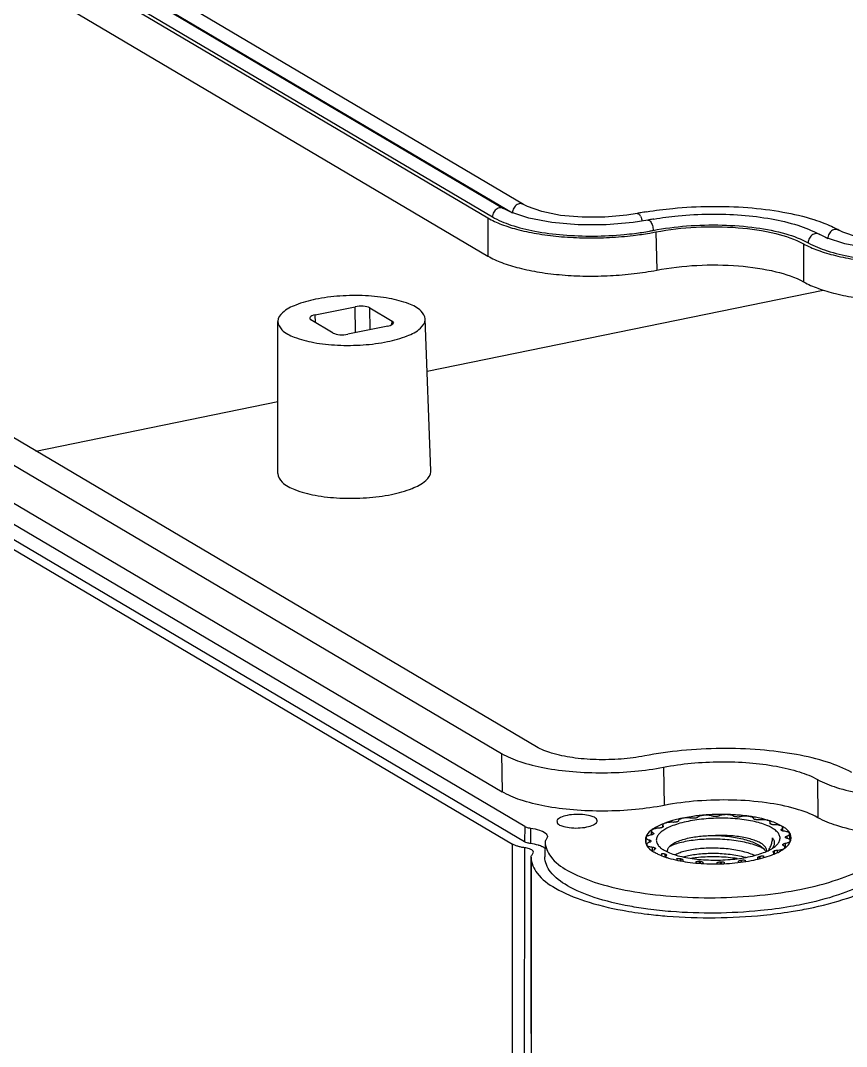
# Model space of a CAD drawing. Header units: millimetres. Extents: x -603 to 1798, y -1840 to -1013.
# Drawn here: x 91.33 to 122.03, y -1274.36 to -1236.24 of the extents above; entities that cross this region are included whole.
import ezdxf

# ---------------------------------------------------------------- set-up
doc = ezdxf.new("R2010")
doc.units = ezdxf.units.MM
doc.header["$MEASUREMENT"] = 0
doc.layers.get('0').update_dxf_attribs({"linetype": 'CONTINUOUS'})

# ---------------------------------------------------------------- blocks, each defined once
blk = doc.blocks.new('*U25')
at = {"color": 7}
for p, q in [((-55.548, -3.4), (-18.351, -25.373)), ((-17.607, -25.222), (-54.806, -3.248)), ((-56.137, -3.748), (-18.94, -25.721)), ((-55.963, -3.712), (-18.765, -25.685)), ((-55.22, -3.56), (-18.023, -25.533)), ((-56.133, -5.164), (-18.936, -27.137)), ((-17.132, -45.374), (-54.329, -23.401)), ((-55.576, -23.674), (-18.423, -45.621)), ((-17.562, -48.333), (-58.416, -24.2)), ((-17.57, -48.902), (-58.424, -24.769)), ((-58.869, -24.861), (-18.017, -48.992)), ((-55.585, -25.083), (-18.408, -47.044)), ((-18.088, -25.506), (-18.35, -25.374)), ((-17.417, -25.731), (-18.088, -25.506)), ((-17.461, -25.299), (-17.607, -25.222)), ((-16.936, -25.485), (-17.461, -25.299)), ((-18.94, -25.721), (-18.936, -27.137)), ((-16.559, -25.897), (-17.417, -25.731)), ((-13.388, -25.556), (-13.767, -25.62)), ((-12.99, -25.804), (-13.536, -25.893)), ((-13.388, -25.556), (-13.388, -25.556)), ((-12.99, -25.804), (-12.99, -25.804)), ((-12.699, -26.244), (-12.661, -27.662)), ((-5.891, -26.173), (-5.892, -26.172)), ((-5.737, -26.25), (-5.891, -26.173)), ((-5.195, -26.434), (-5.737, -26.25)), ((-7.205, -26.683), (-7.2, -28.099)), ((-6.353, -26.461), (-6.625, -26.33)), ((-5.665, -26.682), (-6.353, -26.461)), ((-21.193, -31.414), (-6.477, -28.404)), ((-25.354, -29.324), (-23.869, -29.02)), ((-25.342, -29.609), (-25.354, -29.324)), ((-23.858, -29.985), (-23.869, -29.02)), ((-23.316, -29.875), (-23.325, -29.064)), ((-23.325, -29.064), (-22.498, -29.552)), ((-26.744, -35.223), (-26.743, -29.576)), ((-24.682, -29.999), (-25.509, -29.51)), ((-22.499, -29.681), (-22.498, -29.552)), ((-22.498, -29.552), (-22.447, -29.618)), ((-21.056, -35.119), (-21.264, -29.476)), ((-22.653, -29.739), (-24.138, -30.043)), ((-35.731, -34.387), (-26.744, -32.549)), ((-18.423, -45.621), (-18.408, -47.044)), ((-12.407, -46.131), (-12.38, -47.552)), ((-6.679, -46.589), (-6.669, -48.009)), ((-17.562, -48.333), (-17.57, -48.902)), ((-17.347, -48.398), (-17.345, -48.969)), ((-12.436, -48.36), (-12.444, -48.364)), ((-12.437, -48.359), (-12.438, -48.291)), ((-12.425, -48.321), (-12.418, -48.335)), ((-12.424, -48.349), (-12.425, -48.321)), ((-8.449, -48.218), (-8.438, -48.183)), ((-8.446, -48.207), (-8.445, -48.227)), ((-8.437, -48.237), (-8.438, -48.183)), ((-7.975, -48.502), (-7.977, -48.374)), ((-16.718, -48.722), (-16.78, -48.844)), ((-13.054, -48.97), (-13.058, -48.753)), ((-12.851, -48.648), (-12.854, -48.507)), ((-12.796, -48.627), (-12.798, -48.566)), ((-12.771, -48.595), (-12.777, -48.609)), ((-8.021, -48.429), (-8.02, -48.483)), ((-7.878, -48.73), (-7.878, -48.728)), ((-7.828, -48.689), (-7.826, -48.773)), ((-7.717, -48.819), (-7.721, -48.606)), ((-18.03, -99.06), (-18.017, -48.992)), ((-17.58, -99.193), (-17.567, -49.126)), ((-16.806, -48.897), (-16.817, -49.462)), ((-12.932, -48.925), (-12.933, -48.835)), ((-12.873, -48.881), (-12.873, -48.883)), ((-12.873, -48.881), (-12.873, -48.883)), ((-12.816, -49.226), (-12.819, -49.101)), ((-12.726, -49.178), (-12.727, -49.13)), ((-12.719, -49.138), (-12.718, -49.171)), ((-7.981, -49.016), (-7.975, -49.002)), ((-7.974, -49.03), (-7.975, -49.002)), ((-7.968, -48.994), (-7.967, -49.035)), ((-7.883, -48.959), (-7.881, -49.111)), ((-17.329, -56.028), (-17.327, -49.47)), ((-17.327, -49.47), (-17.329, -55.975)), ((-17.272, -49.36), (-17.239, -49.294)), ((-12.464, -49.407), (-12.465, -49.338)), ((-12.348, -49.455), (-12.35, -49.356)), ((-12.335, -49.362), (-12.333, -49.461)), ((-12.302, -49.393), (-12.313, -49.428)), ((-12.313, -49.47), (-12.313, -49.428)), ((-11.906, -49.574), (-11.907, -49.523)), ((-11.778, -49.601), (-11.779, -49.527)), ((-11.759, -49.532), (-11.758, -49.605)), ((-8.899, -49.541), (-8.9, -49.488)), ((-8.841, -49.525), (-8.842, -49.448)), ((-8.823, -49.443), (-8.822, -49.52)), ((-8.697, -49.431), (-8.696, -49.484)), ((-8.327, -49.29), (-8.333, -49.276)), ((-8.312, -49.358), (-8.313, -49.32)), ((-8.305, -49.355), (-8.307, -49.246)), ((-8.294, -49.239), (-8.292, -49.348)), ((-8.183, -49.215), (-8.182, -49.29)), ((-11.693, -49.568), (-11.692, -49.619)), ((-11.198, -49.682), (-11.199, -49.638)), ((-11.07, -49.692), (-11.071, -49.628)), ((-11.048, -49.63), (-11.047, -49.694)), ((-10.951, -49.657), (-10.95, -49.701)), ((-10.409, -49.713), (-10.41, -49.671)), ((-10.294, -49.71), (-10.295, -49.649)), ((-10.271, -49.648), (-10.27, -49.709)), ((-10.152, -49.663), (-10.152, -49.706)), ((-9.617, -49.664), (-9.618, -49.619)), ((-9.526, -49.651), (-9.527, -49.587)), ((-9.504, -49.583), (-9.503, -49.648)), ((-9.376, -49.585), (-9.375, -49.63))]:
    blk.add_line(p, q, dxfattribs=at)
for points in [[(-13.767, -25.62), (-14.587, -25.696), (-15.433, -25.698), (-16.237, -25.626), (-16.936, -25.485)], [(-13.536, -25.893), (-14.544, -25.983), (-15.578, -25.984), (-16.559, -25.897)], [(-1.769, -26.817), (-2.771, -26.913), (-3.806, -26.922), (-4.795, -26.842), (-5.665, -26.682)]]:
    blk.add_lwpolyline(points, dxfattribs=at)
for centre, radius, start, end in [((-10.988, -37.843), 12.519, 100.407, 101.0549), ((-10.92, -38.214), 12.896, 99.4406, 100.4053), ((-13.536, -25.813), 0.318, 28.58, 39.8693), ((-10.949, -36.25), 10.643, 100.2924, 101.0545), ((-10.907, -36.482), 10.88, 99.849, 100.2935), ((-14.835, -15.64), 10.742, 277.2451, 280.2076), ((-14.7, -16.419), 9.951, 280.2367, 281.0541), ((-14.692, -16.036), 10.4, 279.803, 281.0506), ((-10.618, -53.308), 5.391, 101.538, 103.4057), ((-10.457, -54.098), 6.197, 98.5982, 101.5334), ((-10.359, -54.734), 6.841, 96.5582, 98.6091), ((-10.361, -54.267), 6.302, 97.8685, 98.0775), ((-10.284, -55.387), 7.499, 94.7025, 96.5587), ((-10.25, -55.783), 7.896, 92.5471, 94.7157), ((-10.248, -55.83), 7.943, 90.6857, 92.5476), ((-10.256, -55.347), 7.387, 91.551, 91.739), ((-10.247, -55.865), 7.978, 88.5885, 90.6857), ((-10.239, -55.6), 7.713, 86.7112, 88.6), ((-10.211, -55.113), 7.225, 84.7346, 86.7105), ((-10.221, -54.602), 6.642, 85.3265, 85.5284), ((-10.169, -54.658), 6.768, 82.0642, 84.7399), ((-10.058, -53.874), 5.976, 80.2555, 82.0758), ((-9.89, -52.901), 4.989, 77.7482, 80.2666), ((-11.329, -50.96), 2.935, 110.6526, 112.6323), ((-11.605, -49.995), 1.833, 117.2237, 117.6998), ((-10.796, -52.565), 4.627, 103.3929, 106.0087), ((-10.825, -52.051), 4.036, 105.5808, 105.8621), ((-9.914, -52.5), 4.516, 77.9652, 78.2263), ((-9.476, -51.262), 3.297, 71.323, 73.3166), ((-9.254, -50.29), 2.207, 67.2676, 67.6884), ((-8.837, -49.799), 1.697, 58.7699, 60.6399), ((-12.761, -48.827), 0.32, 164.0324, 166.1374), ((-12.052, -49.539), 1.335, 126.0312, 128.0268), ((-12.921, -48.327), 0.329, 279.186, 282.1578), ((-12.333, -48.984), 0.581, 139.7922, 140.8162), ((-8.526, -49.025), 0.74, 47.3673, 48.2388), ((-8.165, -48.765), 0.289, 5.4448, 7.0772), ((-8.073, -48.766), 0.402, 24.0947, 26.6334), ((-8.062, -48.774), 0.393, 356.181, 2.5272), ((-12.661, -48.838), 0.421, 197.3631, 204.066), ((-12.678, -48.845), 0.402, 204.0917, 206.6333), ((-12.587, -48.846), 0.289, 185.4448, 187.0772), ((-12.226, -48.586), 0.74, 227.3673, 228.2388), ((-9.597, -50.944), 2.004, 63.4164, 67.2578), ((-8.419, -48.626), 0.581, 319.7922, 320.8162), ((-8.639, -48.151), 1.235, 307.1458, 308.0655), ((-7.988, -48.784), 0.318, 341.2219, 346.1442), ((-11.852, -47.704), 1.821, 239.4584, 240.6048), ((-11.677, -47.393), 2.177, 240.5989, 244.4858), ((-11.497, -47.321), 2.207, 247.2676, 247.6884), ((-10.838, -45.111), 4.516, 257.9652, 258.2263), ((-9.926, -45.56), 4.036, 285.5808, 285.8621), ((-8.761, -49.247), 0.193, 357.9823, 1.184), ((-9.146, -47.616), 1.833, 297.2237, 297.6998), ((-10.53, -43.008), 6.642, 265.3265, 265.5284), ((-10.495, -42.264), 7.387, 271.551, 271.739), ((-10.39, -43.344), 6.302, 277.8685, 278.0775), ((-10.982, -35.072), 16.642, 263.0084, 263.2142)]:
    blk.add_arc(centre, radius, start, end, dxfattribs=at)
for centre, ratio, start_param, end_param in [((-25.159, -29.439), 0.337902, 2.073118, 3.64361), ((-23.675, -29.135), 0.338076, 0.502116, 2.072608), ((-22.847, -29.624), 0.337902, -1.068474, -0.009094), ((-24.332, -29.928), 0.338076, -2.639476, -1.068985)]:
    blk.add_ellipse(centre, major_axis=(0.4, 0.007), ratio=ratio, start_param=start_param, end_param=end_param, dxfattribs=at)
for points, start_tangent, end_tangent in [([(-18.351, -25.374), (-18.427, -25.346), (-18.589, -25.379), (-18.718, -25.509), (-18.765, -25.685)], (-0.861855, 0.507155), (0.018287, -0.999833)), ([(-17.847, -25.228), (-17.976, -25.357), (-18.023, -25.533)], (-0.875187, -0.483784), (0.018287, -0.999833)), ([(-17.609, -25.222), (-17.685, -25.194), (-17.847, -25.228)], (-0.861855, 0.507155), (-0.875187, -0.483784)), ([(-13.035, -25.492), (-12.064, -25.366), (-10.666, -25.292), (-9.274, -25.339), (-7.968, -25.503), (-6.82, -25.782)], (0.986448, 0.164075), (0.952898, -0.30329)), ([(-18.94, -25.721), (-18.428, -25.962), (-17.784, -26.164), (-17.03, -26.318), (-16.196, -26.419), (-15.313, -26.462), (-14.412, -26.447), (-13.531, -26.373), (-12.921, -26.285)], (0.861, -0.508605), (0.985382, 0.170357)), ([(-18.765, -25.685), (-18.083, -25.985), (-17.188, -26.213), (-16.139, -26.353), (-15.007, -26.396), (-13.866, -26.339), (-13.481, -26.296)], (0.861, -0.508605), (0.991948, 0.126649)), ([(-13.388, -25.557), (-13.379, -25.555), (-13.292, -25.609)], (0.95665, 0.29124), (0.64063, -0.76785)), ([(-13.257, -25.661), (-13.22, -25.755)], (0.479116, -0.877752), (0.276625, -0.960978)), ([(-13.22, -25.755), (-13.201, -25.838)], (0.276625, -0.960978), (0.178277, -0.98398)), ([(-12.99, -25.805), (-12.981, -25.803), (-12.894, -25.857), (-12.822, -26.003), (-12.792, -26.185)], (0.95665, 0.29124), (0.018287, -0.999833)), ([(-12.768, -25.763), (-11.868, -25.642), (-10.685, -25.58), (-9.506, -25.619), (-8.399, -25.758), (-7.421, -25.995), (-6.626, -26.329)], (0.98526, 0.171062), (0.871762, -0.489929)), ([(-6.82, -25.782), (-6.45, -25.912)], (0.952898, -0.30329), (0.932008, -0.362438)), ([(-6.45, -25.912), (-5.892, -26.172)], (0.932008, -0.362438), (0.871762, -0.489929)), ([(-12.792, -26.185), (-11.548, -26.019), (-10.23, -25.985), (-8.963, -26.086), (-7.863, -26.314), (-7.032, -26.646)], (0.98144, 0.191772), (0.871762, -0.489929)), ([(-12.699, -26.244), (-11.199, -26.065), (-9.637, -26.085), (-8.239, -26.301), (-7.205, -26.683)], (0.98144, 0.191772), (0.871762, -0.489929)), ([(-6.627, -26.33), (-6.698, -26.305), (-6.858, -26.339), (-6.986, -26.47), (-7.032, -26.646)], (-0.871627, 0.49017), (0.018287, -0.999833)), ([(-6.124, -26.182), (-6.252, -26.313), (-6.298, -26.489)], (-0.870256, -0.4926), (0.018287, -0.999833)), ([(-6.05, -26.153), (-6.124, -26.182)], (-0.972176, -0.234253), (-0.870256, -0.4926)), ([(-5.893, -26.173), (-5.964, -26.148), (-6.05, -26.153)], (-0.871627, 0.49017), (-0.972176, -0.234253)), ([(-7.205, -26.683), (-6.677, -26.921), (-6.021, -27.118), (-5.256, -27.267), (-4.416, -27.361), (-3.529, -27.398), (-2.629, -27.376), (-1.751, -27.296), (-1.157, -27.206)], (0.871762, -0.489929), (0.984094, 0.17765)), ([(-7.032, -26.646), (-6.331, -26.941), (-5.421, -27.163), (-4.363, -27.295), (-3.227, -27.33), (-2.088, -27.264), (-1.168, -27.132)], (0.871762, -0.489929), (0.982644, 0.185499)), ([(-6.623, -26.328), (-6.298, -26.489)], (0.916103, -0.400944), (0.871762, -0.489929)), ([(-18.936, -27.137), (-18.421, -27.38), (-17.774, -27.582), (-17.016, -27.738), (-16.178, -27.839), (-15.29, -27.882), (-14.384, -27.867), (-13.498, -27.792), (-12.661, -27.662)], (0.861, -0.508605), (0.98144, 0.191772)), ([(-12.661, -27.662), (-11.171, -27.484), (-9.618, -27.505), (-8.228, -27.72), (-7.2, -28.099)], (0.98144, 0.191772), (0.871762, -0.489929)), ([(-7.2, -28.099), (-6.67, -28.338), (-6.01, -28.536), (-5.241, -28.686), (-4.396, -28.781), (-3.505, -28.818), (-2.6, -28.796), (-1.717, -28.716), (-0.888, -28.58)], (0.871762, -0.489929), (0.979717, 0.200388)), ([(-25.337, -28.744), (-26.074, -28.958), (-26.565, -29.244), (-26.743, -29.56), (-26.743, -29.575)], (-0.979717, -0.200388), (0.026286, -0.999654)), ([(-21.265, -29.476), (-21.417, -29.184), (-21.874, -28.914), (-22.601, -28.713), (-23.482, -28.614), (-24.439, -28.624), (-25.337, -28.744)], (-0.067931, 0.99769), (-0.979717, -0.200388)), ([(-26.743, -29.575), (-26.59, -29.878), (-26.132, -30.149), (-25.406, -30.35), (-24.525, -30.449), (-23.568, -30.439), (-22.67, -30.319)], (0.026286, -0.999654), (0.979717, 0.200388)), ([(-22.67, -30.319), (-21.933, -30.105), (-21.442, -29.819), (-21.264, -29.503), (-21.265, -29.476)], (0.979717, 0.200388), (-0.067931, 0.99769)), ([(-26.744, -35.223), (-26.586, -35.538), (-26.11, -35.818), (-25.356, -36.027), (-24.44, -36.13), (-23.447, -36.119), (-22.516, -35.995)], (0.026539, -0.999648), (0.979717, 0.200388)), ([(-22.516, -35.995), (-21.751, -35.772), (-21.241, -35.476), (-21.056, -35.148), (-21.057, -35.12)], (0.979717, 0.200388), (-0.068159, 0.997674)), ([(-18.423, -45.621), (-17.746, -45.92), (-16.834, -46.154), (-15.78, -46.295), (-14.641, -46.339), (-13.477, -46.282), (-12.407, -46.131)], (0.861, -0.508605), (0.981854, 0.189637)), ([(-13.107, -45.712), (-13.978, -45.828), (-14.91, -45.85), (-15.796, -45.776), (-16.565, -45.611), (-17.132, -45.374)], (-0.98144, -0.191772), (-0.861, 0.508605)), ([(-5.414, -46.327), (-6.31, -45.948), (-7.471, -45.663), (-8.821, -45.489), (-10.273, -45.439), (-11.733, -45.515), (-13.107, -45.712)], (-0.871762, 0.489929), (-0.98144, -0.191772)), ([(-12.407, -46.131), (-11.377, -45.985), (-10.297, -45.93), (-9.218, -45.968), (-8.214, -46.097), (-7.354, -46.307), (-6.679, -46.589)], (0.981854, 0.189637), (0.874316, -0.485357)), ([(-6.679, -46.589), (-5.978, -46.882), (-5.047, -47.107), (-3.98, -47.239), (-2.837, -47.273), (-1.678, -47.205), (-0.618, -47.045)], (0.874316, -0.485357), (0.979717, 0.200388)), ([(-12.38, -47.552), (-13.451, -47.705), (-14.617, -47.763), (-15.758, -47.719), (-16.815, -47.578), (-17.729, -47.344), (-18.408, -47.044)], (-0.981625, -0.190821), (-0.861, 0.508605)), ([(-6.669, -48.009), (-7.5, -47.678), (-8.581, -47.455), (-9.845, -47.354), (-11.139, -47.387), (-12.38, -47.552)], (-0.872906, 0.487889), (-0.981625, -0.190821)), ([(-15.987, -47.922), (-16.238, -48.002), (-16.363, -48.109), (-16.366, -48.152)], (-0.979717, -0.200388), (0.100722, -0.994915)), ([(-14.879, -48.126), (-14.903, -48.054), (-15.064, -47.959), (-15.335, -47.898), (-15.663, -47.885), (-15.987, -47.922)], (-0.078532, 0.996912), (-0.979717, -0.200388)), ([(-11.376, -48.026), (-11.451, -48.016), (-11.532, -48.013), (-11.613, -48.018), (-11.689, -48.029), (-11.755, -48.047), (-11.806, -48.069), (-11.839, -48.095), (-11.851, -48.123)], (-0.983552, 0.180625), (-0.060311, -0.99818)), ([(-8.433, -48.358), (-8.567, -48.296), (-8.811, -48.21), (-9.094, -48.139), (-9.408, -48.084), (-9.746, -48.047), (-10.1, -48.029), (-10.461, -48.03), (-10.819, -48.05), (-11.167, -48.088), (-11.495, -48.144)], (-0.887952, 0.459937), (-0.979717, -0.200388)), ([(-11.247, -48.027), (-11.29, -48.031), (-11.334, -48.031), (-11.376, -48.026)], (-0.990078, -0.140516), (-0.983552, 0.180625)), ([(-11.133, -47.992), (-11.154, -48.005), (-11.185, -48.016), (-11.224, -48.024)], (-0.711141, -0.70305), (-0.990584, -0.136903)), ([(-10.599, -47.948), (-10.661, -47.93), (-10.734, -47.919), (-10.815, -47.915), (-10.896, -47.918), (-10.974, -47.928), (-11.042, -47.945), (-11.097, -47.966), (-11.133, -47.992)], (-0.938739, 0.344629), (-0.711141, -0.70305)), ([(-10.48, -47.963), (-10.524, -47.962), (-10.565, -47.957), (-10.599, -47.948)], (-0.999539, -0.030347), (-0.938739, 0.344629)), ([(-10.341, -47.94), (-10.373, -47.951), (-10.412, -47.959), (-10.456, -47.962)], (-0.907773, -0.419462), (-0.999634, -0.027067)), ([(-9.801, -47.953), (-9.843, -47.93), (-9.901, -47.912), (-9.973, -47.9), (-10.052, -47.894), (-10.134, -47.896), (-10.213, -47.904), (-10.284, -47.92), (-10.341, -47.94)], (-0.794394, 0.607403), (-0.907773, -0.419462)), ([(-9.703, -47.981), (-9.744, -47.975), (-9.777, -47.966), (-9.801, -47.953)], (-0.996956, 0.077968), (-0.794394, 0.607403)), ([(-9.553, -47.973), (-9.592, -47.981), (-9.636, -47.984), (-9.68, -47.982)], (-0.969816, -0.243839), (-0.996675, 0.081479)), ([(-9.059, -48.043), (-9.077, -48.016), (-9.115, -47.992), (-9.171, -47.973), (-9.24, -47.959), (-9.318, -47.952), (-9.4, -47.952), (-9.48, -47.959), (-9.553, -47.973)], (-0.270987, 0.962583), (-0.969816, -0.243839)), ([(-8.53, -48.103), (-8.831, -48.026)], (-0.957762, 0.287564), (-0.97708, 0.212872)), ([(-0.602, -48.468), (-1.663, -48.629), (-2.826, -48.697), (-3.97, -48.662), (-5.038, -48.529), (-5.969, -48.303), (-6.669, -48.009)], (-0.979717, -0.200388), (-0.872906, 0.487889)), ([(-17.562, -48.333), (-17.505, -48.36), (-17.432, -48.382), (-17.347, -48.398)], (0.861, -0.508605), (0.99009, -0.140435)), ([(-17.347, -48.398), (-17.016, -48.472), (-16.798, -48.581), (-16.718, -48.711), (-16.718, -48.722)], (0.99009, -0.140435), (-0.044094, -0.999027)), ([(-16.366, -48.152), (-16.342, -48.22), (-16.181, -48.316), (-15.91, -48.376), (-15.581, -48.39), (-15.257, -48.353)], (0.100722, -0.994915), (0.979717, 0.200388)), ([(-15.257, -48.353), (-15.007, -48.272), (-14.882, -48.166), (-14.879, -48.126)], (0.979717, 0.200388), (-0.078532, 0.996912)), ([(-12.568, -48.396), (-12.648, -48.403), (-12.721, -48.417), (-12.781, -48.437), (-12.825, -48.461), (-12.849, -48.488), (-12.854, -48.507)], (-0.998839, -0.048177), (-0.006393, -0.99998)), ([(-12.458, -48.251), (-12.837, -48.459)], (-0.922704, -0.385509), (-0.808223, -0.588876)), ([(-12.458, -48.371), (-12.487, -48.383), (-12.525, -48.391), (-12.568, -48.396)], (-0.885385, -0.464858), (-0.998839, -0.048177)), ([(-12.054, -48.18), (-12.136, -48.179), (-12.216, -48.185), (-12.291, -48.198), (-12.354, -48.216), (-12.401, -48.24), (-12.43, -48.266), (-12.438, -48.291)], (-0.998247, 0.059191), (0.001268, -0.999999)), ([(-12.438, -48.291), (-12.438, -48.294), (-12.425, -48.321)], (0.001268, -0.999999), (0.672141, -0.740423)), ([(-11.495, -48.144), (-11.795, -48.217), (-12.061, -48.304), (-12.285, -48.403), (-12.436, -48.493)], (-0.979717, -0.200388), (-0.819827, -0.572611)), ([(-12.418, -48.335), (-12.418, -48.336), (-12.425, -48.351), (-12.436, -48.36)], (0.027403, -0.999624), (-0.848714, -0.528853)), ([(-12.072, -48.117), (-12.364, -48.213)], (-0.961044, -0.276394), (-0.935468, -0.35341)), ([(-11.928, -48.168), (-11.967, -48.176), (-12.01, -48.18), (-12.054, -48.18)], (-0.96192, -0.273331), (-0.998247, 0.059191)), ([(-11.851, -48.123), (-11.859, -48.138), (-11.879, -48.152), (-11.909, -48.163)], (-0.060311, -0.99818), (-0.963251, -0.268604)), ([(-8.992, -48.079), (-9.025, -48.07), (-9.048, -48.057), (-9.059, -48.043)], (-0.97896, 0.204053), (-0.270987, 0.962583)), ([(-8.845, -48.088), (-8.888, -48.091), (-8.932, -48.089), (-8.972, -48.083)], (-0.993057, -0.117637), (-0.97802, 0.208511)), ([(-8.438, -48.183), (-8.438, -48.179), (-8.452, -48.152), (-8.486, -48.127), (-8.539, -48.107), (-8.606, -48.092), (-8.682, -48.083), (-8.764, -48.082), (-8.845, -48.088)], (-0.001621, 0.999999), (-0.993057, -0.117637)), ([(-8.437, -48.237), (-8.439, -48.236), (-8.449, -48.222), (-8.449, -48.218)], (-0.785452, 0.618922), (0.007237, 0.999974)), ([(-8.417, -48.249), (-8.437, -48.237)], (-0.925126, 0.379659), (-0.785452, 0.618922)), ([(-8.224, -49.045), (-8.164, -48.982), (-8.093, -48.862), (-8.078, -48.739), (-8.119, -48.619), (-8.216, -48.503), (-8.367, -48.394), (-8.433, -48.358)], (0.739185, 0.673503), (-0.887952, 0.459937)), ([(-8.006, -48.321), (-8.42, -48.138)], (-0.871027, 0.491234), (-0.94718, 0.320702)), ([(-8.286, -48.273), (-8.33, -48.271), (-8.37, -48.265), (-8.402, -48.255)], (-0.999957, -0.009287), (-0.922313, 0.386443)), ([(-7.977, -48.374), (-7.987, -48.348), (-8.017, -48.323), (-8.066, -48.302), (-8.13, -48.285), (-8.205, -48.276), (-8.286, -48.273)], (-0.032936, 0.999457), (-0.999957, -0.009287)), ([(-8.021, -48.429), (-7.989, -48.403), (-7.977, -48.376), (-7.977, -48.374)], (0.861962, 0.506973), (-0.032936, 0.999457)), ([(-7.854, -48.42), (-7.958, -48.349)], (-0.781692, 0.623665), (-0.854524, 0.519411)), ([(-13.072, -48.751), (-13.082, -48.855)], (-0.239686, -0.970851), (0.043412, -0.999057)), ([(-12.874, -48.487), (-13.069, -48.739)], (-0.787214, -0.61668), (-0.275186, -0.961391)), ([(-12.868, -48.651), (-12.938, -48.667), (-12.995, -48.687), (-13.036, -48.712), (-13.056, -48.739), (-13.058, -48.753)], (-0.987038, -0.160484), (0.020737, -0.999785)), ([(-13.058, -48.753), (-13.055, -48.767), (-13.033, -48.794), (-12.992, -48.817), (-12.933, -48.835)], (0.020737, -0.999785), (0.972353, -0.233518)), ([(-12.854, -48.507), (-12.853, -48.516), (-12.835, -48.542), (-12.798, -48.566)], (-0.006393, -0.99998), (0.905118, -0.42516)), ([(-12.783, -48.617), (-12.801, -48.631), (-12.83, -48.643), (-12.851, -48.648)], (-0.631767, -0.775159), (-0.977387, -0.211457)), ([(-12.798, -48.566), (-12.778, -48.579), (-12.771, -48.594), (-12.771, -48.595)], (0.905118, -0.42516), (0.009678, -0.999953)), ([(-12.436, -48.493), (-12.462, -48.512), (-12.588, -48.628), (-12.659, -48.749), (-12.674, -48.871), (-12.632, -48.992), (-12.535, -49.108), (-12.517, -49.124)], (-0.819827, -0.572611), (0.762922, -0.64649)), ([(-12.113, -49.012), (-12.095, -48.999), (-11.945, -48.915), (-11.749, -48.839), (-11.517, -48.775), (-11.257, -48.725)], (0.805685, 0.592344), (0.98823, 0.152975)), ([(-11.257, -48.725), (-11.008, -48.694), (-10.744, -48.675), (-10.474, -48.67)], (0.98823, 0.152975), (0.999976, -0.006869)), ([(-8.567, -49.243), (-8.591, -49.149), (-8.661, -49.054), (-8.777, -48.965), (-8.935, -48.884), (-9.132, -48.813), (-9.361, -48.755), (-9.617, -48.711), (-9.892, -48.681), (-10.181, -48.668), (-10.474, -48.67)], (-0.020614, 0.999788), (-0.999341, -0.036299)), ([(-10.474, -48.67), (-10.172, -48.685), (-9.877, -48.718), (-9.594, -48.767), (-9.331, -48.832), (-9.099, -48.911), (-8.903, -49.003), (-8.807, -49.062)], (0.999758, -0.022001), (0.825605, -0.564248)), ([(-8.508, -49.227), (-8.496, -49.208), (-8.423, -49.062), (-8.376, -48.913), (-8.357, -48.762)], (0.528476, 0.848948), (0.030596, 0.999532)), ([(-8.357, -48.762), (-8.301, -48.873), (-8.29, -48.986), (-8.327, -49.099), (-8.352, -49.142)], (0.58499, -0.81104), (-0.565264, -0.82491)), ([(-8.042, -48.456), (-8.038, -48.443), (-8.021, -48.429)], (0.014939, 0.999888), (0.861962, 0.506973)), ([(-8.033, -48.473), (-8.042, -48.458), (-8.042, -48.456)], (-0.745896, 0.666063), (0.014939, 0.999888)), ([(-7.975, -48.503), (-8.003, -48.493), (-8.024, -48.48)], (-0.971449, 0.237248), (-0.735677, 0.677332)), ([(-7.933, -48.51), (-7.972, -48.503), (-7.975, -48.503)], (-0.994904, 0.100829), (-0.971449, 0.237248)), ([(-7.721, -48.606), (-7.727, -48.586), (-7.753, -48.561), (-7.798, -48.538), (-7.859, -48.521), (-7.933, -48.51)], (-0.044884, 0.998992), (-0.994904, 0.100829)), ([(-7.878, -48.728), (-7.874, -48.715), (-7.856, -48.701), (-7.828, -48.689)], (0.001023, 0.999999), (0.953964, 0.299923)), ([(-7.818, -48.776), (-7.849, -48.765), (-7.869, -48.752), (-7.877, -48.738)], (-0.972353, 0.233518), (-0.094871, 0.99549)), ([(-7.714, -48.585), (-7.854, -48.42)], (-0.448381, 0.893843), (-0.781692, 0.623665)), ([(-7.828, -48.689), (-7.774, -48.667), (-7.738, -48.641), (-7.722, -48.614), (-7.721, -48.606)], (0.953964, 0.299923), (-0.044884, 0.998992)), ([(-7.717, -48.819), (-7.718, -48.817), (-7.76, -48.794), (-7.818, -48.776)], (-0.78308, 0.621921), (-0.972353, 0.233518)), ([(-7.669, -48.756), (-7.706, -48.601)], (-0.043412, 0.999057), (-0.408344, 0.912828)), ([(-17.567, -49.126), (-17.703, -49.103), (-17.826, -49.072), (-17.931, -49.035), (-18.017, -48.992)], (-0.99009, 0.140435), (-0.861, 0.508605)), ([(-17.345, -48.969), (-17.474, -48.941), (-17.57, -48.902)], (-0.99009, 0.140435), (-0.861, 0.508605)), ([(-17.28, -49.222), (-17.392, -49.166), (-17.567, -49.126)], (-0.750025, 0.661409), (-0.99009, 0.140435)), ([(-17.021, -49.042), (-17.052, -49.032), (-17.345, -48.969)], (-0.947649, 0.319314), (-0.99009, 0.140435)), ([(-16.811, -49.147), (-16.844, -49.123), (-16.937, -49.074), (-17.021, -49.042)], (-0.781546, 0.623848), (-0.947649, 0.319314)), ([(-16.806, -48.897), (-16.601, -49.452), (-15.972, -49.967), (-14.98, -50.398), (-13.662, -50.727), (-12.135, -50.925), (-10.49, -50.981), (-8.823, -50.89), (-7.284, -50.662), (-5.931, -50.305), (-4.888, -49.85)], (-0.017039, -0.999855), (0.868929, 0.494937)), ([(-16.78, -48.844), (-16.794, -48.862), (-16.803, -48.879), (-16.806, -48.897)], (-0.711899, -0.702281), (-0.017039, -0.999855)), ([(-13.082, -48.855), (-13.063, -48.963)], (0.043412, -0.999057), (0.298847, -0.954301)), ([(-13.038, -49.025), (-12.777, -49.272)], (0.448381, -0.893843), (0.861023, -0.508566)), ([(-12.924, -48.922), (-12.978, -48.944), (-13.014, -48.969), (-13.03, -48.997), (-13.03, -49.004)], (-0.953964, -0.299923), (0.044884, -0.998992)), ([(-13.03, -49.004), (-13.025, -49.024), (-12.998, -49.05), (-12.953, -49.073), (-12.892, -49.09), (-12.819, -49.101)], (0.044884, -0.998992), (0.994904, -0.100829)), ([(-12.933, -48.835), (-12.902, -48.845), (-12.882, -48.858), (-12.874, -48.873)], (0.972353, -0.233518), (0.094871, -0.99549)), ([(-12.878, -48.896), (-12.895, -48.91), (-12.924, -48.922)], (-0.581491, -0.813553), (-0.953964, -0.299923)), ([(-12.873, -48.883), (-12.878, -48.896)], (-0.001023, -0.999999), (-0.581491, -0.813553)), ([(-12.819, -49.101), (-12.779, -49.107), (-12.748, -49.117), (-12.727, -49.13)], (0.994904, -0.100829), (0.735677, -0.677332)), ([(-12.709, -49.155), (-12.713, -49.167), (-12.73, -49.182)], (-0.014939, -0.999888), (-0.861962, -0.506973)), ([(-12.719, -49.138), (-12.709, -49.152), (-12.709, -49.155)], (0.745896, -0.666063), (-0.014939, -0.999888)), ([(-12.517, -49.124), (-12.385, -49.216), (-12.185, -49.315), (-11.941, -49.4), (-11.658, -49.472), (-11.343, -49.526), (-11.005, -49.563), (-10.651, -49.582), (-10.291, -49.581), (-9.932, -49.561), (-9.585, -49.523), (-9.257, -49.466)], (0.762922, -0.64649), (0.979717, 0.200388)), ([(-12.257, -49.28), (-12.253, -49.185), (-12.198, -49.09), (-12.113, -49.012)], (-0.213401, 0.976965), (0.805685, 0.592344)), ([(-12.1, -49.044), (-12.179, -49.08), (-12.201, -49.091)], (-0.920749, -0.390155), (-0.886701, -0.462343)), ([(-8.822, -49.096), (-8.901, -49.064), (-9.169, -48.977), (-9.468, -48.907), (-9.792, -48.854), (-10.132, -48.82), (-10.478, -48.805), (-10.82, -48.809), (-11.15, -48.832), (-11.459, -48.872), (-11.738, -48.928), (-11.98, -48.998), (-12.1, -49.044)], (-0.921798, 0.387671), (-0.920749, -0.390155)), ([(-9.266, -49.319), (-9.517, -49.252), (-9.791, -49.2), (-10.077, -49.163), (-10.373, -49.144), (-10.673, -49.14), (-10.964, -49.153), (-11.235, -49.182)], (-0.953951, 0.299963), (-0.990653, -0.136404)), ([(-9.257, -49.466), (-8.956, -49.394), (-8.691, -49.307), (-8.466, -49.208), (-8.354, -49.143)], (0.979717, 0.200388), (0.842137, 0.539263)), ([(-8.807, -49.062), (-8.748, -49.105), (-8.639, -49.216), (-8.605, -49.269)], (0.825605, -0.564248), (0.480612, -0.876933)), ([(-8.354, -49.143), (-8.289, -49.099), (-8.224, -49.045)], (0.842137, 0.539263), (0.739185, 0.673503)), ([(-8.183, -49.215), (-8.103, -49.208), (-8.031, -49.194), (-7.97, -49.174), (-7.927, -49.15), (-7.902, -49.123), (-7.898, -49.104)], (0.998839, 0.048177), (0.006393, 0.99998)), ([(-8.106, -49.272), (-7.914, -49.151), (-7.893, -49.136)], (0.881072, 0.472982), (0.797011, 0.603965)), ([(-7.954, -49.044), (-7.974, -49.031), (-7.981, -49.017), (-7.981, -49.016)], (-0.905118, 0.42516), (-0.009678, 0.999953)), ([(-7.968, -48.994), (-7.95, -48.98), (-7.921, -48.968), (-7.883, -48.959)], (0.631767, 0.775159), (0.987038, 0.160484)), ([(-7.898, -49.104), (-7.899, -49.095), (-7.916, -49.068), (-7.954, -49.044)], (0.006393, 0.99998), (-0.905118, 0.42516)), ([(-7.883, -48.959), (-7.813, -48.944), (-7.756, -48.923), (-7.716, -48.898), (-7.696, -48.871), (-7.694, -48.858)], (0.987038, 0.160484), (-0.020737, 0.999785)), ([(-7.877, -49.123), (-7.687, -48.886)], (0.787212, 0.616682), (0.321723, 0.946834)), ([(-7.694, -48.858), (-7.696, -48.844), (-7.717, -48.819)], (-0.020737, 0.999785), (-0.78308, 0.621921)), ([(-7.679, -48.86), (-7.67, -48.8)], (0.239686, 0.970851), (0.067359, 0.997729)), ([(-17.327, -49.47), (-17.313, -49.415), (-17.272, -49.36)], (0.015642, 0.999878), (0.71193, 0.702251)), ([(-17.327, -49.483), (-17.103, -50.072), (-16.427, -50.626), (-15.344, -51.096), (-13.927, -51.45), (-13.008, -51.59)], (0.002423, -0.999997), (0.992564, -0.121727)), ([(-17.239, -49.294), (-17.239, -49.29), (-17.28, -49.222)], (0.020112, 0.999798), (-0.750025, 0.661409)), ([(-12.985, -51.406), (-13.663, -51.298), (-14.985, -50.968), (-15.98, -50.536), (-16.611, -50.018), (-16.817, -49.462)], (-0.991119, 0.132974), (0.017039, 0.999855)), ([(-12.73, -49.182), (-12.762, -49.208), (-12.774, -49.235), (-12.774, -49.237)], (-0.861962, -0.506973), (0.032936, -0.999457)), ([(-12.615, -49.358), (-12.331, -49.473)], (0.9023, -0.431108), (0.947179, -0.320707)), ([(-12.465, -49.338), (-12.421, -49.34), (-12.382, -49.346), (-12.35, -49.356)], (0.999957, 0.009287), (0.922313, -0.386443)), ([(-12.335, -49.362), (-12.313, -49.375), (-12.303, -49.389), (-12.302, -49.393)], (0.925126, -0.379659), (-0.007237, -0.999974)), ([(-12.331, -49.473), (-12.222, -49.507), (-11.517, -49.656), (-10.701, -49.721), (-9.852, -49.697), (-9.055, -49.585)], (0.947179, -0.320707), (0.979717, 0.200388)), ([(-11.235, -49.182), (-11.482, -49.225), (-11.701, -49.28), (-11.883, -49.347), (-11.967, -49.389)], (-0.990653, -0.136404), (-0.873878, -0.486146)), ([(-11.907, -49.523), (-11.863, -49.52), (-11.819, -49.522), (-11.779, -49.527)], (0.993057, 0.117637), (0.97802, -0.208511)), ([(-11.759, -49.532), (-11.726, -49.541), (-11.703, -49.554), (-11.693, -49.568)], (0.97896, -0.204053), (0.270987, -0.962583)), ([(-11.684, -49.464), (-11.479, -49.413), (-11.232, -49.37)], (0.958178, 0.286174), (0.990653, 0.136404)), ([(-9.664, -49.529), (-9.829, -49.506), (-10.17, -49.475), (-10.516, -49.463), (-10.857, -49.47), (-11.184, -49.495), (-11.372, -49.519)], (-0.988452, 0.151531), (-0.989363, -0.145468)), ([(-11.232, -49.37), (-10.961, -49.342), (-10.67, -49.328), (-10.37, -49.332), (-10.075, -49.352), (-9.788, -49.388), (-9.514, -49.44), (-9.353, -49.481)], (0.990653, 0.136404), (0.963001, -0.269498)), ([(-9.024, -49.409), (-9.046, -49.4), (-9.266, -49.319)], (-0.914704, 0.404124), (-0.953951, 0.299963)), ([(-9.055, -49.585), (-8.388, -49.397), (-8.293, -49.36)], (0.979717, 0.200388), (0.922705, 0.385507)), ([(-8.912, -49.515), (-8.9, -49.488)], (0.632516, 0.774548), (0.060311, 0.99818)), ([(-8.9, -49.488), (-8.893, -49.473), (-8.873, -49.459), (-8.842, -49.448)], (0.060311, 0.99818), (0.963251, 0.268604)), ([(-8.823, -49.443), (-8.785, -49.434), (-8.741, -49.43), (-8.697, -49.431)], (0.96192, 0.273331), (0.998247, -0.059191)), ([(-8.333, -49.276), (-8.333, -49.275), (-8.326, -49.26), (-8.307, -49.246)], (-0.027403, 0.999624), (0.889218, 0.457485)), ([(-8.313, -49.32), (-8.313, -49.317), (-8.327, -49.29)], (-0.001268, 0.999999), (-0.672141, 0.740423)), ([(-8.294, -49.239), (-8.264, -49.228), (-8.226, -49.219), (-8.183, -49.215)], (0.885385, 0.464858), (0.998839, 0.048177)), ([(-8.293, -49.36), (-8.106, -49.272)], (0.922705, 0.385507), (0.881072, 0.472982)), ([(-11.199, -49.638), (-11.159, -49.63), (-11.115, -49.627), (-11.071, -49.628)], (0.969816, 0.243839), (0.996675, -0.081479)), ([(-11.048, -49.63), (-11.007, -49.636), (-10.974, -49.645), (-10.951, -49.657)], (0.996956, -0.077968), (0.794394, -0.607403)), ([(-10.41, -49.671), (-10.378, -49.66), (-10.339, -49.652), (-10.295, -49.649)], (0.907773, 0.419462), (0.999634, 0.027067)), ([(-10.271, -49.648), (-10.227, -49.649), (-10.186, -49.654), (-10.152, -49.663)], (0.999539, 0.030347), (0.938739, -0.344629)), ([(-9.618, -49.619), (-9.597, -49.605), (-9.566, -49.594), (-9.527, -49.587)], (0.711141, 0.70305), (0.990584, 0.136903)), ([(-9.504, -49.583), (-9.461, -49.58), (-9.417, -49.58), (-9.376, -49.585)], (0.990078, 0.140516), (0.983552, -0.180625)), ([(-4.86, -50.418), (-5.906, -50.874), (-7.264, -51.232), (-7.686, -51.311)], (-0.868928, -0.494939), (-0.985739, -0.168283)), ([(-7.669, -51.496), (-7.014, -51.379), (-5.559, -50.995), (-4.426, -50.502)], (0.987689, 0.156431), (0.869202, 0.494458)), ([(-7.686, -51.311), (-8.808, -51.461), (-10.48, -51.553), (-12.13, -51.497), (-12.985, -51.406)], (-0.985739, -0.168283), (-0.991119, 0.132974)), ([(-12.949, -51.598), (-12.27, -51.665), (-10.486, -51.725), (-8.694, -51.628), (-7.669, -51.496)], (0.992994, -0.118161), (0.987689, 0.156431)), ([(-17.329, -55.975), (-17.33, -61.079), (-17.333, -73.115), (-17.335, -85.842), (-17.337, -99.193)], (-0.000256, -1), (-0.000119, -1))]:
    blk.add_spline(points, degree=3, dxfattribs=dict(at, start_tangent=start_tangent, end_tangent=end_tangent))

msp = doc.modelspace()

# ---------------------------------------------------------------- block references
msp.add_blockref('*U25', (127.633, -1217.854))

doc.saveas('drawing.dxf')
